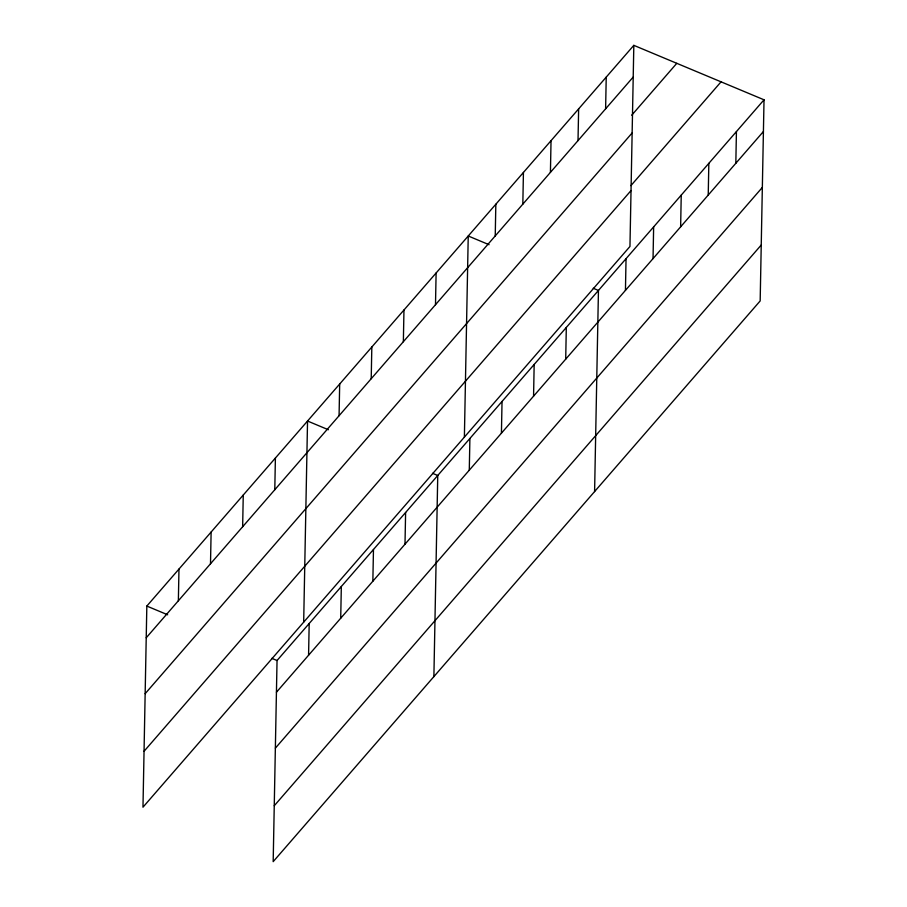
<?xml version="1.0" encoding="UTF-8"?>
<svg xmlns="http://www.w3.org/2000/svg" width="907" height="907" viewBox="0 0 907 907"><rect width="100%" height="100%" fill="white"/><g stroke="black" fill="none" stroke-linecap="round" stroke-linejoin="round"><path stroke-width="1.36" d="M633.823 45.35L146.832 606.069L142.977 807.196L629.957 246.477L633.823 45.35L764.023 99.804L760.168 300.931L273.177 861.65L277.043 660.523L764.023 99.804M178.362 600.774L178.974 569.063M210.503 563.757L211.116 532.058M242.645 526.752L243.257 495.052M274.787 489.746L275.399 458.046M303.675 622.157L307.541 421.029L328.368 429.748M308.573 655.228L309.185 623.517M339.071 415.735L339.683 384.024M340.715 618.211L341.327 586.512M371.212 378.718L371.825 347.018M372.856 581.206L373.469 549.506M403.354 341.712L403.966 310.013M404.998 544.2L405.61 512.5M435.496 304.707L436.108 273.007M433.886 676.611L437.752 475.483L432.537 473.307M464.384 437.117L468.239 235.99L489.077 244.709M469.282 470.189L469.894 438.478M495.233 235.922L495.834 204.222M501.424 433.172L502.036 401.472M522.829 204.154L523.43 172.443M533.565 396.166L534.166 364.467M550.424 172.375L551.037 140.676M565.707 359.161L566.308 327.461M578.02 140.608L578.632 108.897M594.595 491.571L598.45 290.444L593.246 288.267M605.615 108.829L606.227 77.129M625.445 290.376L626.045 258.676M653.04 258.608L653.641 226.897M680.635 226.829L681.236 195.13M708.231 195.062L708.832 163.351M735.826 163.283L736.427 131.583M146.22 637.78L633.211 77.05M631.714 115.223L676.792 63.32M145.154 693.685L632.134 132.966M630.909 185.629L721.054 81.834M144.043 751.291L631.034 190.561M276.431 692.234L763.422 131.504M275.365 748.139L762.345 187.42M274.254 805.745L761.234 245.015M146.832 606.069L167.67 614.787M271.839 658.346L277.043 660.523"/></g></svg>
